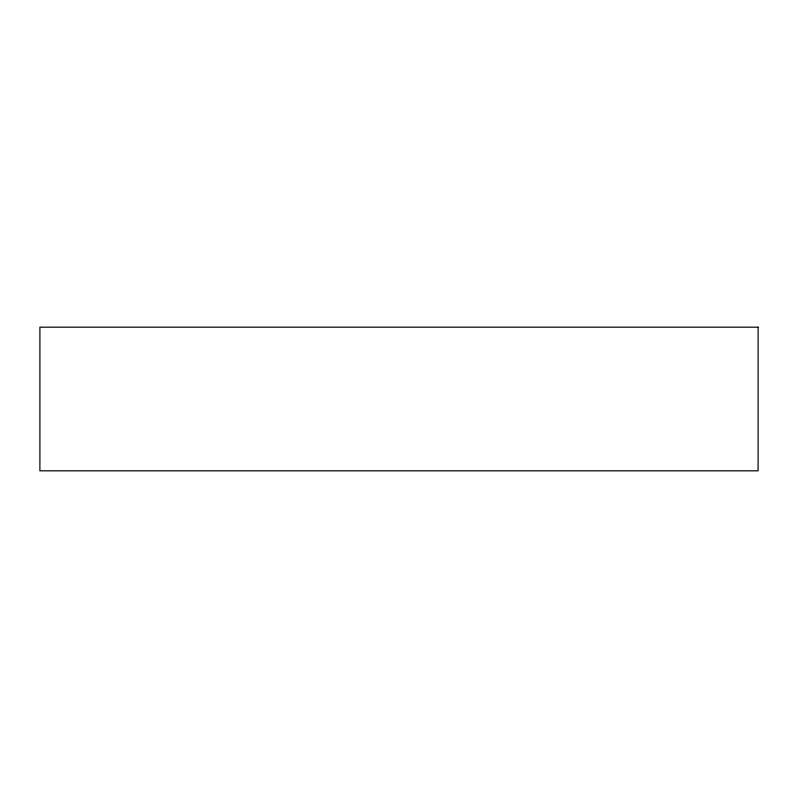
<?xml version="1.0" encoding="UTF-8"?>
<svg xmlns="http://www.w3.org/2000/svg" width="798" height="798" viewBox="0 0 798 798"><rect width="100%" height="100%" fill="white"/><g stroke="black" fill="none" stroke-linecap="round" stroke-linejoin="round"><path stroke-width="1.2" d="M758.1 327.18L39.9 327.18L39.9 470.82L758.1 470.82L758.1 327.18"/></g></svg>
